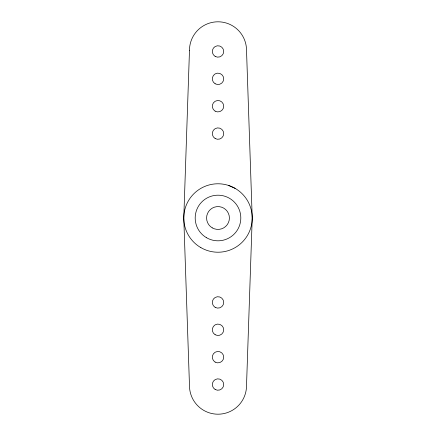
<?xml version="1.0" encoding="UTF-8"?>
<svg xmlns="http://www.w3.org/2000/svg" width="436" height="436" viewBox="0 0 436 436"><rect width="100%" height="100%" fill="white"/><g stroke="black" fill="none" stroke-linecap="round" stroke-linejoin="round"><path stroke-width="0.65" d="M228.573 185.453L235.113 188.363M189.48 50.32L183.779 218L189.48 385.68A28.52 28.52 0 0 0 218 414.2A28.52 28.52 0 0 0 246.52 385.68L252.221 218L246.52 50.32A28.52 28.52 0 0 0 218 21.8A28.52 28.52 0 0 0 189.48 50.32M206.593 237.756A22.814 22.814 0 0 0 240.814 218A22.814 22.814 0 0 0 206.593 198.244A22.814 22.814 0 0 0 206.593 237.756M212.294 227.881A11.407 11.407 0 0 0 229.407 218A11.407 11.407 0 0 0 212.294 208.119A11.407 11.407 0 0 0 212.294 227.881M200.887 247.637A34.221 34.221 0 0 0 252.221 218A34.221 34.221 0 0 0 200.887 188.363A34.221 34.221 0 0 0 200.887 247.637M215.15 111.153A5.706 5.706 0 0 0 223.706 106.21A5.706 5.706 0 0 0 215.15 101.272A5.706 5.706 0 0 0 215.15 111.153M215.15 138.528A5.706 5.706 0 0 0 223.706 133.59A5.706 5.706 0 0 0 215.15 128.647A5.706 5.706 0 0 0 215.15 138.528M215.15 83.772A5.706 5.706 0 0 0 223.706 78.834A5.706 5.706 0 0 0 215.15 73.897A5.706 5.706 0 0 0 215.15 83.772M215.15 56.397A5.706 5.706 0 0 0 223.706 51.459A5.706 5.706 0 0 0 215.15 46.521A5.706 5.706 0 0 0 215.15 56.397M215.15 307.353A5.706 5.706 0 0 0 223.706 302.41A5.706 5.706 0 0 0 215.15 297.472A5.706 5.706 0 0 0 215.15 307.353M215.15 334.728A5.706 5.706 0 0 0 223.706 329.79A5.706 5.706 0 0 0 215.15 324.847A5.706 5.706 0 0 0 215.15 334.728M215.15 362.103A5.706 5.706 0 0 0 223.706 357.166A5.706 5.706 0 0 0 215.15 352.228A5.706 5.706 0 0 0 215.15 362.103M215.15 389.479A5.706 5.706 0 0 0 223.706 384.541A5.706 5.706 0 0 0 215.15 379.603A5.706 5.706 0 0 0 215.15 389.479"/></g></svg>
